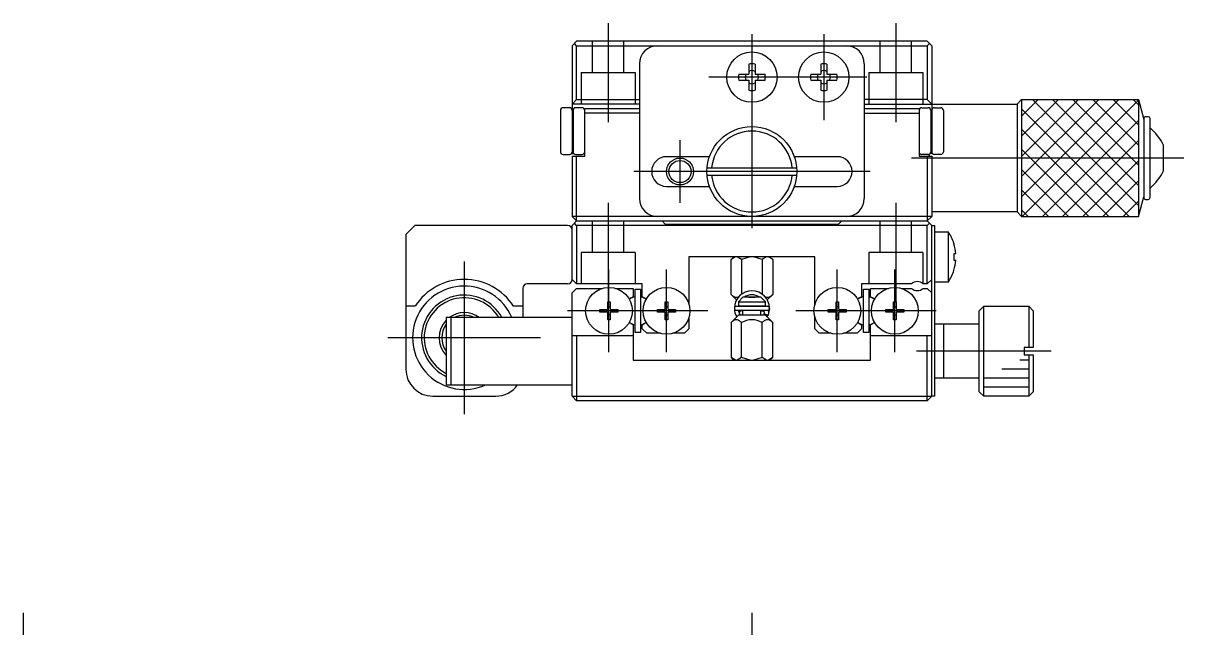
# Model space of a CAD drawing. Extents: x 1 to 282, y 0 to 201.
# Drawn here: x 18.1 to 147.2, y 133.5 to 200.8 of the extents above; entities that cross this region are included whole.
import ezdxf

# ---------------------------------------------------------------- set-up
doc = ezdxf.new("R2010")
doc.units = 0
doc.linetypes.add('CENTER', pattern=[50.8, 31.75, -6.35, 6.35, -6.35])
doc.linetypes.add('DASHED', pattern=[19.05, 12.7, -6.35])
doc.layers.get('0').update_dxf_attribs({"linetype": 'CONTINUOUS'})
doc.layers.add('CENTER', color=1, linetype='CENTER')

msp = doc.modelspace()

# ---------------------------------------------------------------- linework, layer by layer
at = {"color": 7, "linetype": 'CONTINUOUS'}
for p, q in [((79.69, 198.81), (79.19, 198.31)), ((79.19, 198.31), (79.19, 191.81)), ((79.69, 198.31), (79.44, 198.56)), ((118.69, 198.81), (79.69, 198.81)), ((79.69, 192.31), (79.69, 198.31)), ((79.69, 198.31), (118.69, 198.31)), ((119.19, 198.31), (118.69, 198.81)), ((118.69, 198.31), (118.94, 198.56)), ((118.69, 198.31), (118.69, 192.31)), ((119.19, 198.31), (119.19, 186.31)), ((86.69, 196.31), (86.69, 181.31)), ((98.84, 196.27), (98.84, 195.16)), ((99.54, 196.27), (99.54, 195.16)), ((106.84, 196.27), (106.84, 195.16)), ((107.54, 196.27), (107.54, 195.16)), ((111.69, 196.31), (111.69, 181.31)), ((97.73, 195.16), (98.84, 195.16)), ((99.54, 195.16), (100.65, 195.16)), ((105.73, 195.16), (106.84, 195.16)), ((107.54, 195.16), (108.65, 195.16)), ((97.73, 194.46), (98.84, 194.46)), ((98.84, 194.46), (98.84, 193.36)), ((99.54, 194.46), (100.65, 194.46)), ((99.54, 194.46), (99.54, 193.36)), ((105.73, 194.46), (106.84, 194.46)), ((106.84, 194.46), (106.84, 193.36)), ((107.54, 194.46), (108.65, 194.46)), ((107.54, 194.46), (107.54, 193.36)), ((77.89, 191.11), (77.89, 186.51)), ((78.89, 191.41), (78.19, 191.41)), ((79.19, 191.81), (79.69, 192.31)), ((86.69, 191.81), (79.19, 191.81)), ((79.19, 191.81), (79.19, 186.31)), ((79.29, 191.11), (79.29, 186.51)), ((80.29, 191.41), (79.59, 191.41)), ((79.69, 192.31), (86.69, 192.31)), ((80.59, 186.01), (80.59, 191.31)), ((80.59, 191.31), (86.69, 191.31)), ((118.69, 192.31), (111.69, 192.31)), ((111.69, 191.81), (128.69, 191.81)), ((111.69, 191.31), (117.79, 191.31)), ((117.79, 191.31), (117.79, 186.01)), ((118.09, 191.41), (118.79, 191.41)), ((118.69, 192.31), (119.19, 191.81)), ((119.09, 191.11), (119.09, 186.51)), ((119.49, 191.41), (120.19, 191.41)), ((120.49, 191.11), (120.49, 186.51)), ((128.69, 191.81), (129.19, 192.31)), ((128.69, 191.81), (128.69, 179.81)), ((129.19, 192.31), (142.19, 192.31)), ((129.19, 192.31), (129.19, 179.31)), ((142.19, 192.31), (142.78, 190.11)), ((142.19, 192.31), (142.19, 179.31)), ((79.19, 190.36), (79.29, 190.36)), ((79.19, 190.23), (79.29, 190.23)), ((86.69, 190.81), (80.59, 190.81)), ((111.69, 190.81), (117.79, 190.81)), ((119.19, 190.36), (119.09, 190.36)), ((119.19, 190.23), (119.09, 190.23)), ((142.78, 190.21), (142.78, 181.41)), ((143.28, 190.41), (142.98, 190.41)), ((143.48, 181.41), (143.48, 190.21)), ((79.19, 188.81), (79.29, 188.81)), ((119.19, 188.81), (119.09, 188.81)), ((79.19, 187.43), (79.29, 187.43)), ((79.19, 187.26), (79.29, 187.26)), ((119.19, 187.43), (119.09, 187.43)), ((119.19, 187.26), (119.09, 187.26)), ((144.99, 184.37), (144.99, 187.26)), ((78.19, 186.21), (78.89, 186.21)), ((79.19, 186.81), (79.29, 186.81)), ((79.19, 186.31), (79.37, 186.31)), ((79.19, 186.01), (79.19, 179.31)), ((79.19, 186.01), (80.59, 186.01)), ((79.59, 186.21), (80.29, 186.21)), ((79.69, 178.81), (79.69, 186.01)), ((80.51, 186.31), (80.59, 186.31)), ((94.47, 185.96), (89.69, 185.96)), ((108.69, 185.96), (103.91, 185.96)), ((117.87, 186.31), (117.79, 186.31)), ((117.79, 186.01), (119.19, 186.01)), ((118.79, 186.21), (118.09, 186.21)), ((118.69, 186.01), (118.69, 178.81)), ((118.94, 186.01), (118.94, 186.25)), ((119.19, 186.31), (119.01, 186.31)), ((119.19, 186.81), (119.09, 186.81)), ((119.19, 186.01), (119.19, 179.31)), ((120.19, 186.21), (119.49, 186.21)), ((94.21, 184.71), (104.17, 184.71)), ((94.21, 183.91), (104.17, 183.91)), ((89.69, 182.66), (94.47, 182.66)), ((103.91, 182.66), (108.69, 182.66)), ((142.19, 179.31), (142.78, 181.51)), ((142.98, 181.21), (143.28, 181.21)), ((128.69, 179.81), (119.19, 179.81)), ((128.69, 179.81), (129.19, 179.31)), ((61.69, 178.31), (60.69, 177.31)), ((78.69, 178.31), (61.69, 178.31)), ((79.19, 179.31), (79.69, 178.81)), ((119.19, 179.31), (79.19, 179.31)), ((79.19, 178.31), (79.69, 178.81)), ((79.19, 172.31), (79.19, 178.31)), ((79.69, 178.31), (79.44, 178.56)), ((79.69, 178.81), (89.19, 178.81)), ((79.69, 178.81), (118.69, 178.81)), ((118.69, 178.31), (79.69, 178.31)), ((79.69, 178.31), (79.69, 171.81)), ((89.19, 178.81), (89.54, 178.46)), ((89.54, 178.46), (108.84, 178.46)), ((108.84, 178.46), (109.19, 178.81)), ((109.19, 178.81), (118.69, 178.81)), ((118.69, 178.81), (119.19, 179.31)), ((118.69, 178.81), (119.19, 178.31)), ((118.69, 178.31), (118.94, 178.56)), ((118.69, 171.81), (118.69, 178.31)), ((119.19, 159.31), (119.19, 178.31)), ((119.19, 178.31), (119.49, 178.31)), ((119.49, 178.31), (119.49, 159.31)), ((129.19, 179.31), (142.19, 179.31)), ((60.69, 177.31), (60.69, 162.31)), ((119.49, 177.61), (121.03, 177.61)), ((121.03, 177.61), (121.03, 172.01)), ((121.66, 176.31), (121.66, 176.27)), ((106.19, 174.81), (92.19, 174.81)), ((92.19, 174.81), (92.19, 169.53)), ((97.36, 174.81), (96.88, 174.51)), ((96.88, 174.51), (97.18, 174.81)), ((96.88, 170.62), (96.88, 174.51)), ((98.04, 174.51), (97.56, 174.81)), ((99, 174.81), (98.04, 174.51)), ((98.04, 174.51), (98.04, 170.66)), ((100.34, 174.51), (99.38, 174.81)), ((100.83, 174.81), (100.34, 174.51)), ((100.34, 174.51), (100.34, 170.66)), ((101.5, 174.51), (101.02, 174.81)), ((101.2, 174.81), (101.5, 174.51)), ((101.5, 174.51), (101.5, 170.62)), ((106.19, 169.53), (106.19, 174.81)), ((121.87, 175.16), (121.66, 175.16)), ((121.66, 175.16), (121.66, 174.46)), ((121.66, 174.46), (121.87, 174.46)), ((121.66, 173.31), (121.66, 173.36)), ((78.69, 171.81), (74.19, 171.81)), ((79.69, 171.81), (79.19, 172.31)), ((86.99, 171.81), (79.69, 171.81)), ((86.99, 170.36), (86.99, 171.81)), ((116.93, 171.81), (111.39, 171.81)), ((111.39, 171.81), (111.39, 170.36)), ((118.69, 171.81), (118.25, 171.81)), ((119.19, 172.31), (118.69, 171.81)), ((121.03, 172.01), (119.49, 172.01)), ((73.69, 171.31), (73.69, 168.06)), ((79.19, 170.81), (79.69, 171.31)), ((79.19, 159.31), (79.19, 170.81)), ((79.69, 171.31), (82.58, 171.31)), ((84, 171.31), (85.99, 171.31)), ((85.99, 171.31), (85.99, 170.36)), ((86.19, 166.41), (86.19, 171.21)), ((86.19, 171.21), (86.79, 171.21)), ((86.79, 171.21), (86.79, 166.41)), ((97.48, 170.02), (96.88, 170.62)), ((101.5, 170.62), (100.9, 170.02)), ((111.59, 166.41), (111.59, 171.21)), ((111.59, 171.21), (112.19, 171.21)), ((112.19, 171.21), (112.19, 166.41)), ((112.39, 170.36), (112.39, 171.31)), ((112.39, 171.31), (114.38, 171.31)), ((115.8, 171.31), (116.93, 171.31)), ((118.25, 171.31), (118.69, 171.31)), ((118.69, 171.31), (119.19, 170.81)), ((61.71, 169.31), (60.69, 169.31)), ((73.69, 169.31), (72.67, 169.31)), ((83.15, 169.02), (83.15, 169.81)), ((83.15, 169.81), (83.44, 169.81)), ((83.15, 169.28), (83.44, 169.28)), ((83.44, 169.81), (83.44, 169.02)), ((85.99, 170.36), (85.73, 170.21)), ((87.21, 170.23), (86.99, 170.36)), ((89.55, 169.02), (89.55, 169.81)), ((89.55, 169.81), (89.84, 169.81)), ((89.55, 169.28), (89.84, 169.28)), ((89.84, 169.81), (89.84, 169.02)), ((97.47, 169.31), (100.92, 169.31)), ((98.19, 170.31), (97.69, 169.81)), ((97.69, 169.81), (100.69, 169.81)), ((97.69, 169.81), (97.69, 169.31)), ((100.69, 169.31), (97.69, 169.31)), ((100.19, 170.31), (98.19, 170.31)), ((100.69, 169.81), (100.19, 170.31)), ((100.69, 169.31), (100.69, 169.81)), ((108.55, 169.02), (108.55, 169.81)), ((108.55, 169.81), (108.84, 169.81)), ((108.55, 169.28), (108.84, 169.28)), ((108.84, 169.81), (108.84, 169.02)), ((111.39, 170.36), (111.17, 170.23)), ((112.65, 170.21), (112.39, 170.36)), ((114.95, 169.02), (114.95, 169.81)), ((114.95, 169.81), (115.24, 169.81)), ((114.95, 169.28), (115.24, 169.28)), ((115.24, 169.81), (115.24, 169.02)), ((124.49, 168.81), (124.99, 169.31)), ((124.99, 159.31), (124.99, 169.31)), ((124.99, 169.31), (129.99, 169.31)), ((129.99, 169.31), (129.99, 164.71)), ((129.99, 169.31), (130.49, 168.81)), ((79.19, 168.06), (65.19, 168.06)), ((65.19, 168.06), (65.19, 160.56)), ((65.69, 168.06), (65.69, 160.56)), ((82.29, 168.67), (82.29, 168.96)), ((82.29, 168.96), (83.09, 168.96)), ((83.09, 168.67), (82.29, 168.67)), ((82.82, 168.67), (82.82, 168.96)), ((83.15, 167.81), (83.15, 168.61)), ((83.44, 168.34), (83.15, 168.34)), ((83.44, 168.61), (83.44, 167.81)), ((83.5, 168.96), (84.29, 168.96)), ((84.29, 168.67), (83.5, 168.67)), ((83.76, 168.96), (83.76, 168.67)), ((84.29, 168.96), (84.29, 168.67)), ((88.69, 168.67), (88.69, 168.96)), ((88.69, 168.96), (89.49, 168.96)), ((89.49, 168.67), (88.69, 168.67)), ((89.22, 168.67), (89.22, 168.96)), ((89.55, 167.81), (89.55, 168.61)), ((89.84, 168.34), (89.55, 168.34)), ((89.84, 168.61), (89.84, 167.81)), ((89.9, 168.96), (90.69, 168.96)), ((90.69, 168.67), (89.9, 168.67)), ((90.16, 168.96), (90.16, 168.67)), ((90.69, 168.96), (90.69, 168.67)), ((92.19, 168.1), (92.19, 166.81)), ((97.69, 168.31), (96.88, 167.5)), ((100.92, 168.86), (97.47, 168.86)), ((100.69, 168.31), (97.69, 168.31)), ((97.9, 168.31), (97.71, 168.86)), ((98.19, 168.81), (97.91, 168.81)), ((98.19, 168.31), (98.19, 168.86)), ((100.19, 168.31), (100.19, 168.86)), ((100.19, 168.81), (100.47, 168.81)), ((100.48, 168.31), (100.56, 168.49)), ((100.57, 168.48), (100.56, 168.49)), ((100.57, 168.47), (100.57, 168.48)), ((100.57, 168.48), (100.57, 168.48)), ((100.58, 168.47), (100.57, 168.47)), ((100.59, 168.46), (100.58, 168.47)), ((100.6, 168.46), (100.59, 168.46)), ((100.61, 168.45), (100.6, 168.46)), ((100.62, 168.44), (100.61, 168.45)), ((100.63, 168.43), (100.62, 168.44)), ((100.62, 168.44), (100.62, 168.44)), ((100.64, 168.43), (100.63, 168.43)), ((100.67, 168.41), (100.64, 168.43)), ((100.7, 168.39), (100.67, 168.41)), ((101.5, 167.5), (100.69, 168.31)), ((100.74, 168.38), (100.7, 168.39)), ((100.77, 168.36), (100.74, 168.38)), ((100.81, 168.35), (100.77, 168.36)), ((100.84, 168.33), (100.81, 168.35)), ((100.88, 168.32), (100.84, 168.33)), ((100.89, 168.32), (100.88, 168.32)), ((100.88, 168.12), (100.98, 168.31)), ((100.91, 168.31), (100.89, 168.32)), ((100.92, 168.31), (100.91, 168.31)), ((100.93, 168.31), (100.92, 168.31)), ((100.94, 168.31), (100.93, 168.31)), ((100.95, 168.3), (100.94, 168.31)), ((100.96, 168.3), (100.95, 168.3)), ((100.97, 168.3), (100.96, 168.3)), ((100.98, 168.31), (100.97, 168.3)), ((100.97, 168.3), (100.97, 168.3)), ((100.97, 168.3), (100.97, 168.3)), ((100.98, 168.87), (100.98, 168.86)), ((100.98, 168.86), (101, 168.83)), ((100.99, 168.34), (100.98, 168.31)), ((100.98, 168.31), (100.98, 168.31)), ((101.01, 168.41), (100.99, 168.34)), ((101, 168.83), (101.01, 168.79)), ((101.01, 168.79), (101.02, 168.76)), ((101.02, 168.44), (101.01, 168.41)), ((101.02, 168.76), (101.02, 168.73)), ((101.02, 168.73), (101.03, 168.69)), ((101.03, 168.48), (101.02, 168.44)), ((101.14, 169.05), (101.03, 168.54)), ((101.03, 168.69), (101.03, 168.65)), ((101.03, 168.65), (101.04, 168.62)), ((101.04, 168.55), (101.03, 168.51)), ((101.03, 168.51), (101.03, 168.48)), ((101.04, 168.62), (101.04, 168.58)), ((101.04, 168.58), (101.04, 168.55)), ((106.19, 166.81), (106.19, 168.1)), ((107.69, 168.67), (107.69, 168.96)), ((107.69, 168.96), (108.49, 168.96)), ((108.49, 168.67), (107.69, 168.67)), ((108.22, 168.67), (108.22, 168.96)), ((108.55, 167.81), (108.55, 168.61)), ((108.84, 168.34), (108.55, 168.34)), ((108.84, 168.61), (108.84, 167.81)), ((108.9, 168.96), (109.69, 168.96)), ((109.69, 168.67), (108.9, 168.67)), ((109.16, 168.96), (109.16, 168.67)), ((109.69, 168.96), (109.69, 168.67)), ((114.09, 168.67), (114.09, 168.96)), ((114.09, 168.96), (114.89, 168.96)), ((114.89, 168.67), (114.09, 168.67)), ((114.62, 168.67), (114.62, 168.96)), ((114.95, 167.81), (114.95, 168.61)), ((115.24, 168.34), (114.95, 168.34)), ((115.24, 168.61), (115.24, 167.81)), ((115.3, 168.96), (116.09, 168.96)), ((116.09, 168.67), (115.3, 168.67)), ((115.56, 168.96), (115.56, 168.67)), ((116.09, 168.96), (116.09, 168.67)), ((124.49, 159.81), (124.49, 168.81)), ((130.49, 168.81), (130.49, 164.71)), ((83.44, 167.81), (83.15, 167.81)), ((85.73, 167.41), (85.99, 167.26)), ((85.99, 167.26), (85.99, 163.31)), ((86.99, 167.26), (87.29, 167.43)), ((86.99, 166.81), (86.99, 167.26)), ((87.49, 166.31), (86.99, 166.81)), ((89.84, 167.81), (89.55, 167.81)), ((92.19, 166.81), (91.69, 166.31)), ((96.88, 167.5), (96.88, 163.61)), ((98.04, 163.61), (98.04, 167.5)), ((100.34, 163.61), (100.34, 167.5)), ((101.5, 163.61), (101.5, 167.5)), ((106.69, 166.31), (106.19, 166.81)), ((108.84, 167.81), (108.55, 167.81)), ((111.39, 166.81), (110.89, 166.31)), ((111.09, 167.43), (111.39, 167.26)), ((111.39, 167.26), (111.39, 166.81)), ((112.39, 167.26), (112.65, 167.41)), ((112.39, 163.31), (112.39, 167.26)), ((115.24, 167.81), (114.95, 167.81)), ((124.49, 167.31), (119.49, 167.31)), ((120.49, 167.31), (120.49, 161.31)), ((85.99, 166.01), (79.19, 166.01)), ((79.69, 166.01), (79.69, 158.81)), ((86.79, 166.41), (86.19, 166.41)), ((88.98, 166.31), (87.49, 166.31)), ((91.69, 166.31), (90.4, 166.31)), ((107.98, 166.31), (106.69, 166.31)), ((110.89, 166.31), (109.4, 166.31)), ((112.19, 166.41), (111.59, 166.41)), ((119.19, 166.01), (112.39, 166.01)), ((118.69, 158.81), (118.69, 166.01)), ((130.49, 164.71), (129.49, 164.71)), ((129.49, 164.71), (129.49, 163.91)), ((85.99, 163.31), (112.39, 163.31)), ((97.36, 163.31), (96.88, 163.61)), ((96.88, 163.61), (97.18, 163.31)), ((98.04, 163.61), (97.56, 163.31)), ((99, 163.31), (98.04, 163.61)), ((100.34, 163.61), (99.38, 163.31)), ((100.83, 163.31), (100.34, 163.61)), ((101.5, 163.61), (101.02, 163.31)), ((101.2, 163.31), (101.5, 163.61)), ((129.49, 163.91), (130.49, 163.91)), ((129.99, 163.91), (129.99, 159.31)), ((130.49, 163.91), (130.49, 159.81)), ((65.19, 160.56), (79.19, 160.56)), ((124.49, 161.31), (119.49, 161.31)), ((63.69, 159.31), (70.69, 159.31)), ((79.69, 158.81), (79.19, 159.31)), ((79.19, 159.31), (119.19, 159.31)), ((118.69, 158.81), (79.69, 158.81)), ((119.19, 159.31), (118.69, 158.81)), ((119.49, 159.31), (119.19, 159.31)), ((124.99, 159.31), (124.49, 159.81)), ((129.99, 159.31), (124.99, 159.31)), ((130.49, 159.81), (129.99, 159.31))]:
    msp.add_line(p, q, dxfattribs=at)
at = {"color": 3, "linetype": 'DASHED'}
for p, q in [((81.44, 195.31), (81.44, 198.81)), ((84.94, 195.31), (84.94, 198.81)), ((113.44, 195.31), (113.44, 198.81)), ((116.94, 195.31), (116.94, 198.81)), ((80.19, 195.31), (80.19, 191.81)), ((80.19, 195.31), (86.19, 195.31)), ((86.19, 195.31), (86.19, 191.81)), ((112.19, 195.31), (112.19, 191.81)), ((112.19, 195.31), (118.19, 195.31)), ((118.19, 195.31), (118.19, 191.81)), ((81.44, 175.31), (81.44, 178.81)), ((84.94, 175.31), (84.94, 178.81)), ((113.44, 175.31), (113.44, 178.81)), ((116.94, 175.31), (116.94, 178.81)), ((86.19, 175.31), (80.19, 175.31)), ((80.19, 175.31), (80.19, 171.81)), ((86.19, 175.31), (86.19, 171.81)), ((118.19, 175.31), (112.19, 175.31)), ((112.19, 175.31), (112.19, 171.81)), ((118.19, 175.31), (118.19, 171.86))]:
    msp.add_line(p, q, dxfattribs=at)
at = {"color": 3, "linetype": 'CONTINUOUS'}
for p, q in [((129.19, 190.47), (131.03, 192.31)), ((129.19, 188.23), (133.28, 192.31)), ((129.19, 185.98), (135.52, 192.31)), ((129.19, 183.74), (137.77, 192.31)), ((129.19, 181.49), (140.01, 192.31)), ((141.15, 179.31), (129.19, 191.27)), ((129.26, 179.31), (142.19, 192.25)), ((142.19, 180.52), (130.4, 192.31)), ((142.19, 182.76), (132.64, 192.31)), ((142.19, 185.01), (134.89, 192.31)), ((142.19, 187.25), (137.13, 192.31)), ((142.19, 189.5), (139.38, 192.31)), ((142.19, 191.74), (141.62, 192.31)), ((131.5, 179.31), (142.19, 190)), ((138.91, 179.31), (129.19, 189.03)), ((133.75, 179.31), (142.19, 187.76)), ((136.66, 179.31), (129.19, 186.78)), ((135.99, 179.31), (142.19, 185.51)), ((134.42, 179.31), (129.19, 184.54)), ((132.17, 179.31), (129.19, 182.29)), ((138.24, 179.31), (142.19, 183.27)), ((140.48, 179.31), (142.19, 181.02)), ((129.93, 179.31), (129.19, 180.05)), ((129.99, 163.31), (128.99, 163.31)), ((129.99, 162.31), (126.99, 162.31)), ((129.99, 161.31), (124.99, 161.31)), ((129.99, 160.31), (124.99, 160.31))]:
    msp.add_line(p, q, dxfattribs=at)
at = {"color": 7, "linetype": 'CONTINUOUS'}
for centre, radius in [((99.19, 194.81), 2.8), ((107.19, 194.81), 2.8), ((99.19, 184.31), 5), ((91.19, 184.31), 1.23), ((83.29, 168.81), 2.6), ((89.69, 168.81), 2.6), ((108.69, 168.81), 2.6), ((115.09, 168.81), 2.6)]:
    msp.add_circle(centre, radius, dxfattribs=at)
at = {"color": 3, "linetype": 'CONTINUOUS'}
msp.add_circle((91.19, 184.31), 1.5, dxfattribs=at)
at = {"color": 7, "linetype": 'CONTINUOUS'}
for centre, radius, start, end in [((88.69, 196.31), 2, 90, 180), ((109.69, 196.31), 2, 0, 90), ((99.19, 194.81), 1.5, 76.5066, 103.4934), ((107.19, 194.81), 1.5, 76.5066, 103.4934), ((99.19, 194.81), 1.5, 166.5066, 193.4934), ((99.19, 194.81), 0.734, 151.5381, 208.4619), ((99.19, 194.81), 0.734, 61.5382, 118.4619), ((99.19, 194.81), 0.734, 331.5381, 28.4619), ((99.19, 194.81), 1.5, 346.5066, 13.4934), ((107.19, 194.81), 1.5, 166.5066, 193.4934), ((107.19, 194.81), 0.734, 151.5381, 208.4619), ((107.19, 194.81), 0.734, 61.5382, 118.4619), ((107.19, 194.81), 0.734, 331.5381, 28.4619), ((107.19, 194.81), 1.5, 346.5066, 13.4934), ((99.19, 194.81), 0.734, 241.5381, 298.4618), ((107.19, 194.81), 0.734, 241.5381, 298.4618), ((99.19, 194.81), 1.5, 256.5066, 283.4934), ((107.19, 194.81), 1.5, 256.5066, 283.4934), ((78.19, 191.11), 0.3, 90, 180), ((78.89, 191.11), 0.3, 0, 90), ((79.59, 191.11), 0.3, 90, 180), ((80.29, 191.11), 0.3, 0, 90), ((118.09, 191.11), 0.3, 90, 180), ((118.79, 191.11), 0.3, 0, 90), ((119.49, 191.11), 0.3, 90, 180), ((120.19, 191.11), 0.3, 0, 90), ((142.98, 190.21), 0.2, 90, 180), ((143.28, 190.21), 0.2, 360, 90), ((99.19, 184.31), 4.5, 5.0997, 174.9003), ((138.09, 183.5), 7.85, 28.6152, 46.7208), ((78.19, 186.51), 0.3, 180, 270), ((78.89, 186.51), 0.3, 270, 0), ((79.59, 186.51), 0.3, 180, 270), ((80.29, 186.51), 0.3, 270, 0), ((89.69, 184.31), 1.65, 90, 270), ((108.69, 184.31), 1.65, 270, 90), ((118.09, 186.51), 0.3, 180, 270), ((118.79, 186.51), 0.3, 270, 0), ((119.49, 186.51), 0.3, 180, 270), ((120.19, 186.51), 0.3, 270, 0), ((99.19, 184.31), 4.5, 185.0997, 354.9003), ((138.09, 188.13), 7.85, 313.2792, 331.3848), ((88.69, 181.31), 2, 180, 270), ((109.69, 181.31), 2, 270, 0), ((142.98, 181.41), 0.2, 180, 270), ((143.28, 181.41), 0.2, 270, 0), ((78.69, 177.81), 0.5, 0, 90), ((116.89, 174.81), 5, 17.4576, 34.0558), ((116.89, 174.81), 4.99, 4.0239, 17.0039), ((116.89, 174.81), 4.99, 342.9961, 355.9761), ((116.89, 174.81), 5, 325.9442, 342.5424), ((67.19, 165.81), 6.5, 32.579, 147.421), ((74.19, 171.31), 0.5, 90, 180), ((78.69, 172.31), 0.5, 270, 0), ((117.59, 171.06), 1, 48.5904, 131.4096), ((67.19, 165.81), 5.75, 23.0357, 294.0706), ((67.19, 165.81), 4.75, 28.2737, 245.0989), ((97.92, 171.65), 1.46, 225.3886, 239.1199), ((99.19, 169.09), 1.95, 0.7433, 179.2229), ((99.19, 169.09), 1.5, 54.7293, 125.2707), ((100.46, 171.65), 1.46, 300.8801, 314.6127), ((117.59, 172.06), 1, 228.5904, 311.4096), ((67.19, 165.81), 4.45, 30.3724, 243.2924), ((86.49, 168.81), 1.59, 100.8931, 126.1972), ((86.61, 168.7), 1.75, 118.6214, 127.0061), ((86.49, 168.81), 1.59, 53.8028, 79.1069), ((86.38, 168.7), 1.75, 52.9939, 61.3786), ((97.46, 170.87), 0.554, 238.717, 300.9384), ((97.47, 169.09), 0.225, 90, 270), ((99.19, 172.62), 2.31, 252.5642, 287.4237), ((100.92, 170.87), 0.554, 239.0926, 301.283), ((100.92, 169.09), 0.225, 270, 90), ((111.89, 168.81), 1.59, 100.8931, 126.1972), ((112.01, 168.7), 1.75, 118.6214, 127.0061), ((111.89, 168.81), 1.59, 53.8028, 79.1069), ((111.78, 168.7), 1.75, 52.9939, 61.3786), ((67.19, 165.81), 2.8, 53.4725, 126.5275), ((67.19, 165.81), 2.5, 64.1581, 115.8419), ((83.09, 169.02), 0.06, 270, 0), ((83.09, 168.61), 0.06, 0, 90), ((83.5, 169.02), 0.06, 180, 270), ((83.5, 168.61), 0.06, 90, 180), ((89.49, 169.02), 0.06, 270, 0), ((89.49, 168.61), 0.06, 0, 90), ((89.9, 169.02), 0.06, 180, 270), ((89.9, 168.61), 0.06, 90, 180), ((99.19, 169.09), 1.95, 180.7814, 209.7569), ((98.07, 168.59), 0.274, 89.6299, 174.6503), ((100.32, 168.59), 0.271, 336.8141, 90.7729), ((108.49, 169.02), 0.06, 270, 0), ((108.49, 168.61), 0.06, 0, 90), ((108.9, 169.02), 0.06, 180, 270), ((108.9, 168.61), 0.06, 90, 180), ((114.89, 169.02), 0.06, 270, 0), ((114.89, 168.61), 0.06, 0, 90), ((115.3, 169.02), 0.06, 180, 270), ((115.3, 168.61), 0.06, 90, 180), ((67.19, 165.81), 2.8, 135.5847, 224.4153), ((67.19, 165.81), 2.5, 143.1301, 216.8699), ((86.61, 168.93), 1.75, 232.9939, 241.3786), ((86.49, 168.81), 1.59, 233.8028, 259.1069), ((86.49, 168.81), 1.59, 280.8931, 306.1972), ((86.38, 168.93), 1.75, 298.6214, 307.0061), ((97.92, 166.48), 1.46, 135.3861, 135.3873), ((97.92, 166.48), 1.46, 120.8801, 134.6139), ((97.46, 167.26), 0.554, 59.0926, 121.283), ((97.03, 166.53), 1.4, 44.1651, 59.4703), ((99.19, 165.5), 2.31, 60.0163, 119.9837), ((101.35, 166.53), 1.4, 120.5297, 135.8349), ((100.92, 167.26), 0.554, 58.717, 120.9074), ((100.46, 166.48), 1.46, 45.3873, 59.1199), ((112.01, 168.93), 1.75, 232.9939, 241.3786), ((111.89, 168.81), 1.59, 233.8028, 259.1069), ((111.89, 168.81), 1.59, 280.8931, 306.1972), ((111.78, 168.93), 1.75, 298.6214, 307.0061), ((63.69, 162.31), 3, 180, 270), ((70.69, 162.31), 3, 270, 324.3147)]:
    msp.add_arc(centre, radius, start, end, dxfattribs=at)
at = {"layer": 'CENTER', "color": 1, "linetype": 'CENTER'}
for p, q in [((83.19, 200.81), (83.19, 189.81)), ((115.19, 200.81), (115.19, 189.81)), ((99.19, 199.61), (99.19, 178.01)), ((107.19, 199.61), (107.19, 190.01)), ((111.99, 194.81), (94.39, 194.81)), ((91.19, 187.81), (91.19, 180.81)), ((147.23, 185.81), (116.93, 185.81)), ((112.34, 184.31), (86.04, 184.31)), ((83.19, 180.81), (83.19, 169.81)), ((115.19, 180.81), (115.19, 169.81)), ((67.19, 174.31), (67.19, 157.31)), ((83.29, 164.21), (83.29, 173.41)), ((89.69, 164.21), (89.69, 173.41)), ((108.69, 164.21), (108.69, 173.41)), ((115.09, 164.21), (115.09, 173.41)), ((94.29, 168.81), (78.69, 168.81)), ((119.69, 168.81), (104.09, 168.81)), ((75.69, 165.81), (58.69, 165.81)), ((132.49, 164.31), (117.49, 164.31)), ((18.13, 135.2), (18.13, 120.2)), ((99.19, 135.2), (99.19, 120.2))]:
    msp.add_line(p, q, dxfattribs=at)

doc.saveas('drawing.dxf')
